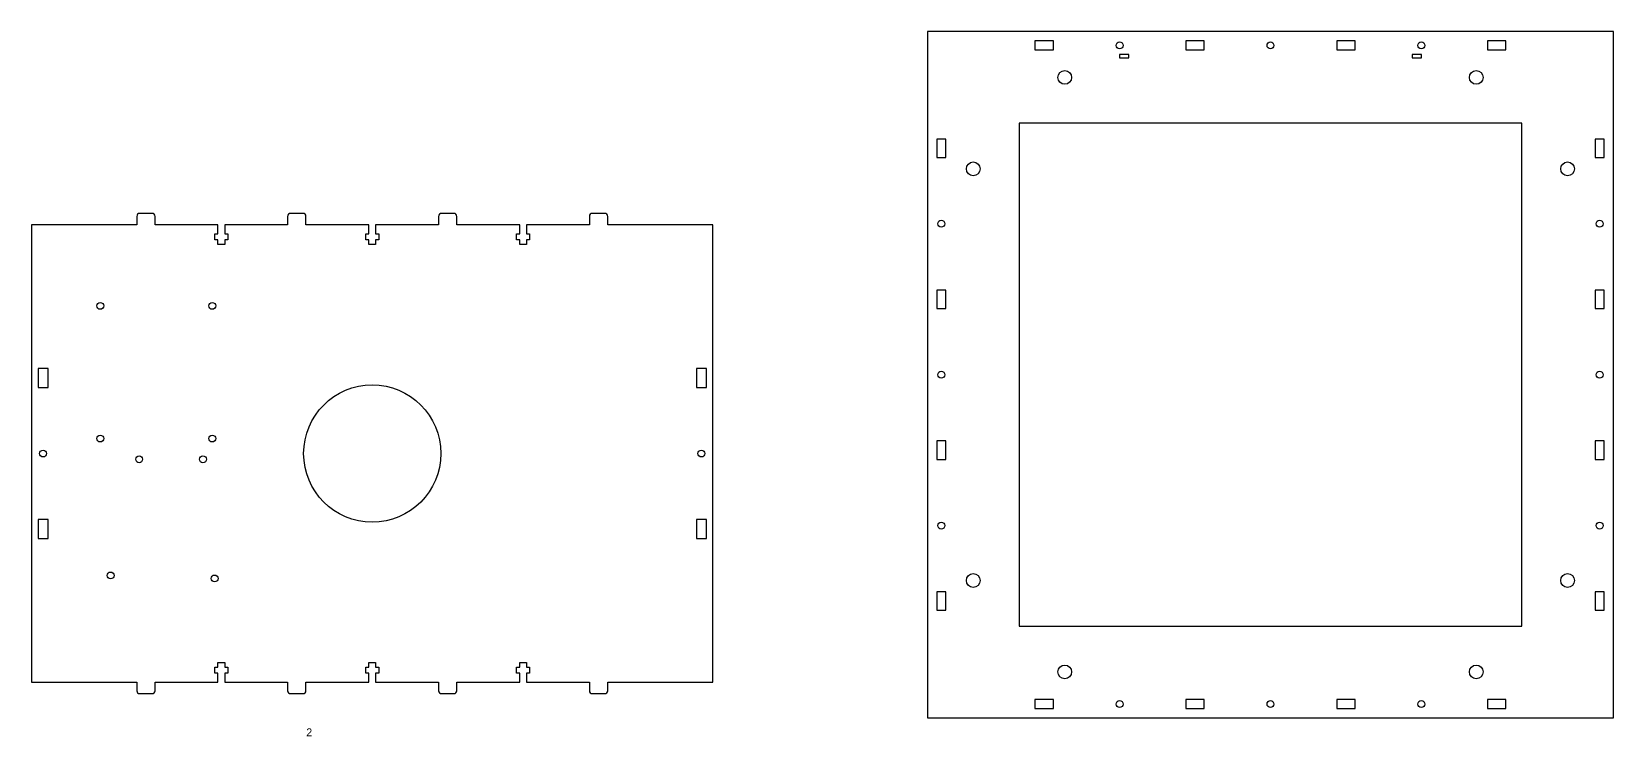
# Model space of a CAD drawing. Header units: millimetres. Extents: x -218 to 1539, y -1932 to 164.
# Drawn here: x 847 to 1539, y -144 to 164 of the extents above; entities that cross this region are included whole.
import ezdxf

# ---------------------------------------------------------------- set-up
doc = ezdxf.new("R2010")
doc.units = ezdxf.units.MM

msp = doc.modelspace()

# ---------------------------------------------------------------- linework, layer by layer
at = {"color": 7, "linetype": 'Continuous', "lineweight": 25}
for p, q in [((1538.57, 163.89), (1238.57, 163.89)), ((1238.57, 163.89), (1238.57, -136.11)), ((1293.59, 159.9), (1285.56, 159.9)), ((1285.56, 159.9), (1285.56, 155.87)), ((1293.59, 155.87), (1293.59, 159.9)), ((1359.59, 159.9), (1351.56, 159.9)), ((1351.56, 159.9), (1351.56, 155.87)), ((1359.59, 155.87), (1359.59, 159.9)), ((1425.59, 159.9), (1417.56, 159.9)), ((1417.56, 159.9), (1417.56, 155.87)), ((1425.59, 155.87), (1425.59, 159.9)), ((1491.59, 159.9), (1483.56, 159.9)), ((1483.56, 159.9), (1483.56, 155.87)), ((1491.59, 155.87), (1491.59, 159.9)), ((1538.57, -136.11), (1538.57, 163.89)), ((1285.56, 155.87), (1293.59, 155.87)), ((1326.57, 153.89), (1322.57, 153.89)), ((1322.57, 153.89), (1322.57, 152.39)), ((1322.57, 152.39), (1326.57, 152.39)), ((1326.57, 152.39), (1326.57, 153.89)), ((1351.56, 155.87), (1359.59, 155.87)), ((1417.56, 155.87), (1425.59, 155.87)), ((1454.57, 153.89), (1450.57, 153.89)), ((1450.57, 153.89), (1450.57, 152.39)), ((1450.57, 152.39), (1454.57, 152.39)), ((1454.57, 152.39), (1454.57, 153.89)), ((1483.56, 155.87), (1491.59, 155.87)), ((1498.57, 123.89), (1278.57, 123.89)), ((1278.57, 123.89), (1278.57, -96.11)), ((1498.57, -96.11), (1498.57, 123.89)), ((1246.59, 116.9), (1242.56, 116.9)), ((1242.56, 116.9), (1242.56, 108.87)), ((1246.59, 108.87), (1246.59, 116.9)), ((1530.56, 116.9), (1530.56, 108.87)), ((1534.59, 116.9), (1530.56, 116.9)), ((1534.59, 108.87), (1534.59, 116.9)), ((1242.56, 108.87), (1246.59, 108.87)), ((1530.56, 108.87), (1534.59, 108.87)), ((892.64, 83.12), (892.64, 79.42)), ((899.34, 84.42), (893.94, 84.42)), ((900.64, 79.42), (900.64, 83.12)), ((958.64, 83.12), (958.64, 79.42)), ((965.34, 84.42), (959.94, 84.42)), ((966.64, 79.42), (966.64, 83.12)), ((1024.64, 83.12), (1024.64, 79.42)), ((1031.34, 84.42), (1025.94, 84.42)), ((1032.64, 79.42), (1032.64, 83.12)), ((1090.64, 83.12), (1090.64, 79.42)), ((1097.34, 84.42), (1091.94, 84.42)), ((1098.64, 79.42), (1098.64, 83.12)), ((846.64, 79.42), (846.64, -120.58)), ((892.64, 79.42), (846.64, 79.42)), ((928.14, 79.42), (900.64, 79.42)), ((928.14, 75.42), (928.14, 79.42)), ((931.14, 79.42), (931.14, 75.42)), ((958.64, 79.42), (931.14, 79.42)), ((994.14, 79.42), (966.64, 79.42)), ((994.14, 75.42), (994.14, 79.42)), ((997.14, 79.42), (997.14, 75.42)), ((1024.64, 79.42), (997.14, 79.42)), ((1060.14, 79.42), (1032.64, 79.42)), ((1060.14, 75.42), (1060.14, 79.42)), ((1063.14, 79.42), (1063.14, 75.42)), ((1090.64, 79.42), (1063.14, 79.42)), ((1144.64, 79.42), (1098.64, 79.42)), ((1144.64, -120.58), (1144.64, 79.42)), ((926.79, 75.42), (928.14, 75.42)), ((926.79, 72.82), (926.79, 75.42)), ((928.14, 72.82), (926.79, 72.82)), ((928.14, 70.82), (928.14, 72.82)), ((931.14, 70.82), (928.14, 70.82)), ((931.14, 75.42), (932.49, 75.42)), ((931.14, 72.82), (931.14, 70.82)), ((932.49, 72.82), (931.14, 72.82)), ((932.49, 75.42), (932.49, 72.82)), ((992.79, 75.42), (994.14, 75.42)), ((992.79, 72.82), (992.79, 75.42)), ((994.14, 72.82), (992.79, 72.82)), ((994.14, 70.82), (994.14, 72.82)), ((997.14, 70.82), (994.14, 70.82)), ((997.14, 75.42), (998.49, 75.42)), ((997.14, 72.82), (997.14, 70.82)), ((998.49, 72.82), (997.14, 72.82)), ((998.49, 75.42), (998.49, 72.82)), ((1058.79, 75.42), (1060.14, 75.42)), ((1058.79, 72.82), (1058.79, 75.42)), ((1060.14, 72.82), (1058.79, 72.82)), ((1060.14, 70.82), (1060.14, 72.82)), ((1063.14, 70.82), (1060.14, 70.82)), ((1063.14, 75.42), (1064.49, 75.42)), ((1063.14, 72.82), (1063.14, 70.82)), ((1064.49, 72.82), (1063.14, 72.82)), ((1064.49, 75.42), (1064.49, 72.82)), ((1242.56, 50.9), (1242.56, 42.87)), ((1246.59, 50.9), (1242.56, 50.9)), ((1246.59, 42.87), (1246.59, 50.9)), ((1530.56, 50.9), (1530.56, 42.87)), ((1534.59, 50.9), (1530.56, 50.9)), ((1534.59, 42.87), (1534.59, 50.9)), ((1242.56, 42.87), (1246.59, 42.87)), ((1530.56, 42.87), (1534.59, 42.87)), ((853.84, 16.62), (849.44, 16.62)), ((849.44, 16.62), (849.44, 8.22)), ((853.84, 8.22), (853.84, 16.62)), ((1141.84, 16.62), (1137.44, 16.62)), ((1137.44, 16.62), (1137.44, 8.22)), ((1141.84, 8.22), (1141.84, 16.62)), ((849.44, 8.22), (853.84, 8.22)), ((1137.44, 8.22), (1141.84, 8.22)), ((1246.59, -15.1), (1242.56, -15.1)), ((1242.56, -15.1), (1242.56, -23.13)), ((1246.59, -23.13), (1246.59, -15.1)), ((1534.59, -15.1), (1530.56, -15.1)), ((1530.56, -15.1), (1530.56, -23.13)), ((1534.59, -23.13), (1534.59, -15.1)), ((1242.56, -23.13), (1246.59, -23.13)), ((1530.56, -23.13), (1534.59, -23.13)), ((853.84, -49.38), (849.44, -49.38)), ((849.44, -49.38), (849.44, -57.78)), ((853.84, -57.78), (853.84, -49.38)), ((1141.84, -49.38), (1137.44, -49.38)), ((1137.44, -49.38), (1137.44, -57.78)), ((1141.84, -57.78), (1141.84, -49.38)), ((849.44, -57.78), (853.84, -57.78)), ((1137.44, -57.78), (1141.84, -57.78)), ((1246.59, -81.1), (1242.56, -81.1)), ((1242.56, -81.1), (1242.56, -89.13)), ((1246.59, -89.13), (1246.59, -81.1)), ((1530.56, -81.1), (1530.56, -89.13)), ((1534.59, -81.1), (1530.56, -81.1)), ((1534.59, -89.13), (1534.59, -81.1)), ((1242.56, -89.13), (1246.59, -89.13)), ((1530.56, -89.13), (1534.59, -89.13)), ((1278.57, -96.11), (1498.57, -96.11)), ((926.79, -113.98), (928.14, -113.98)), ((926.79, -116.58), (926.79, -113.98)), ((928.14, -116.58), (926.79, -116.58)), ((928.14, -111.98), (931.14, -111.98)), ((928.14, -113.98), (928.14, -111.98)), ((928.14, -120.58), (928.14, -116.58)), ((931.14, -111.98), (931.14, -113.98)), ((931.14, -113.98), (932.49, -113.98)), ((931.14, -116.58), (931.14, -120.58)), ((932.49, -116.58), (931.14, -116.58)), ((932.49, -113.98), (932.49, -116.58)), ((992.79, -113.98), (994.14, -113.98)), ((992.79, -116.58), (992.79, -113.98)), ((994.14, -116.58), (992.79, -116.58)), ((994.14, -111.98), (997.14, -111.98)), ((994.14, -113.98), (994.14, -111.98)), ((994.14, -120.58), (994.14, -116.58)), ((997.14, -111.98), (997.14, -113.98)), ((997.14, -113.98), (998.49, -113.98)), ((997.14, -116.58), (997.14, -120.58)), ((998.49, -116.58), (997.14, -116.58)), ((998.49, -113.98), (998.49, -116.58)), ((1058.79, -113.98), (1060.14, -113.98)), ((1058.79, -116.58), (1058.79, -113.98)), ((1060.14, -116.58), (1058.79, -116.58)), ((1060.14, -111.98), (1063.14, -111.98)), ((1060.14, -113.98), (1060.14, -111.98)), ((1060.14, -120.58), (1060.14, -116.58)), ((1063.14, -111.98), (1063.14, -113.98)), ((1063.14, -113.98), (1064.49, -113.98)), ((1063.14, -116.58), (1063.14, -120.58)), ((1064.49, -116.58), (1063.14, -116.58)), ((1064.49, -113.98), (1064.49, -116.58)), ((846.64, -120.58), (892.64, -120.58)), ((892.64, -120.58), (892.64, -124.28)), ((900.64, -120.58), (928.14, -120.58)), ((900.64, -124.28), (900.64, -120.58)), ((931.14, -120.58), (958.64, -120.58)), ((958.64, -120.58), (958.64, -124.28)), ((966.64, -120.58), (994.14, -120.58)), ((966.64, -124.28), (966.64, -120.58)), ((997.14, -120.58), (1024.64, -120.58)), ((1024.64, -120.58), (1024.64, -124.28)), ((1032.64, -120.58), (1060.14, -120.58)), ((1032.64, -124.28), (1032.64, -120.58)), ((1063.14, -120.58), (1090.64, -120.58)), ((1090.64, -120.58), (1090.64, -124.28)), ((1098.64, -120.58), (1144.64, -120.58)), ((1098.64, -124.28), (1098.64, -120.58)), ((893.94, -125.58), (899.34, -125.58)), ((959.94, -125.58), (965.34, -125.58)), ((1025.94, -125.58), (1031.34, -125.58)), ((1091.94, -125.58), (1097.34, -125.58)), ((1285.56, -128.1), (1285.56, -132.13)), ((1293.59, -128.1), (1285.56, -128.1)), ((1293.59, -132.13), (1293.59, -128.1)), ((1351.56, -128.1), (1351.56, -132.13)), ((1359.59, -128.1), (1351.56, -128.1)), ((1359.59, -132.13), (1359.59, -128.1)), ((1425.59, -128.1), (1417.56, -128.1)), ((1417.56, -128.1), (1417.56, -132.13)), ((1425.59, -132.13), (1425.59, -128.1)), ((1491.59, -128.1), (1483.56, -128.1)), ((1483.56, -128.1), (1483.56, -132.13)), ((1491.59, -132.13), (1491.59, -128.1)), ((1238.57, -136.11), (1538.57, -136.11)), ((1285.56, -132.13), (1293.59, -132.13)), ((1351.56, -132.13), (1359.59, -132.13)), ((1417.56, -132.13), (1425.59, -132.13)), ((1483.56, -132.13), (1491.59, -132.13))]:
    msp.add_line(p, q, dxfattribs=at)
for centre, radius in [((1322.57, 157.89), 1.5), ((1388.57, 157.89), 1.5), ((1454.57, 157.89), 1.5), ((1298.57, 143.89), 3), ((1478.57, 143.89), 3), ((1258.57, 103.89), 3), ((1518.57, 103.89), 3), ((1244.57, 79.89), 1.5), ((1532.57, 79.89), 1.5), ((876.68, 43.97), 1.5), ((925.68, 43.97), 1.5), ((1244.57, 13.89), 1.5), ((1532.57, 13.89), 1.5), ((995.64, -20.58), 30), ((876.68, -14.03), 1.5), ((925.68, -14.03), 1.5), ((851.64, -20.58), 1.5), ((1139.64, -20.58), 1.5), ((893.68, -23.11), 1.5), ((921.58, -23.11), 1.5), ((1244.57, -52.11), 1.5), ((1532.57, -52.11), 1.5), ((881.18, -73.91), 1.5), ((926.68, -75.21), 1.5), ((1258.57, -76.11), 3), ((1518.57, -76.11), 3), ((1298.57, -116.11), 3), ((1478.57, -116.11), 3), ((1322.57, -130.11), 1.5), ((1388.57, -130.11), 1.5), ((1454.57, -130.11), 1.5)]:
    msp.add_circle(centre, radius, dxfattribs=at)
for centre, start, end in [((893.94, 83.12), 90, 180), ((899.34, 83.12), 0, 90), ((959.94, 83.12), 90, 180), ((965.34, 83.12), 0, 90), ((1025.94, 83.12), 90, 180), ((1031.34, 83.12), 0, 90), ((1091.94, 83.12), 90, 180), ((1097.34, 83.12), 0, 90), ((893.94, -124.28), 180, 270), ((899.34, -124.28), 270, 0), ((959.94, -124.28), 180, 270), ((965.34, -124.28), 270, 0), ((1025.94, -124.28), 180, 270), ((1031.34, -124.28), 270, 0), ((1091.94, -124.28), 180, 270), ((1097.34, -124.28), 270, 0)]:
    msp.add_arc(centre, 1.3, start, end, dxfattribs=at)

# ---------------------------------------------------------------- texts
at = {"insert": (966.76, -140.76), "char_height": 3.5, "attachment_point": 1}
msp.add_mtext_dynamic_manual_height_columns('2', width=41.6062, gutter_width=17.5, heights=[0], dxfattribs=at)

doc.saveas('drawing.dxf')
